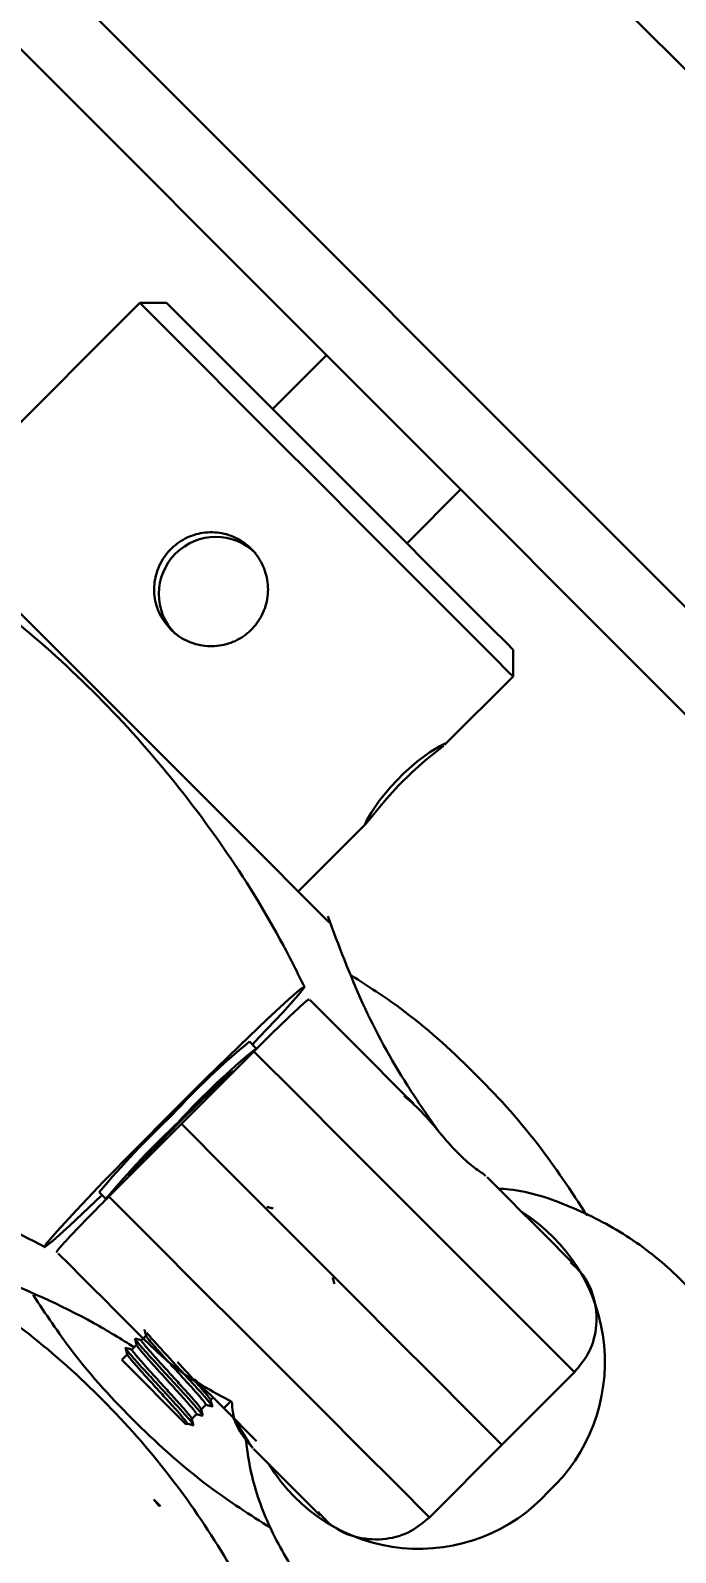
# Model space of a CAD drawing. Header units: millimetres. Extents: x 786 to 1380, y -734 to -314.
# Drawn here: x 1162.74 to 1171.24, y -470.93 to -450.9 of the extents above; entities that cross this region are included whole.
import ezdxf

# ---------------------------------------------------------------- set-up
doc = ezdxf.new("R2010")
doc.units = ezdxf.units.MM
doc.header["$PDSIZE"] = -1
doc.layers.add('粗实线层', color=7, linetype='Continuous', lineweight=15)
doc.dimstyles.new('ISO-25', dxfattribs={"dimtxt": 2.5, "dimasz": 2.5, "dimexe": 1.25, "dimexo": 0.625, "dimtad": 1, "dimtxsty": 'Standard', "dimcen": 2.5, "dimadec": 0, "dimazin": 0, "dimtfac": 1, "dimtmove": 0, "dimatfit": 3, "dimfxl": 1, "dimarcsym": 0})

# ---------------------------------------------------------------- blocks, each defined once
blk = doc.blocks.new('*D130')
at = {"color": 0, "lineweight": -2, "transparency": 16777216}
for p, q in [((1145.915, -458.612), (1145.915, -342.532)), ((1246.277, -506.307), (1246.277, -342.532)), ((1149.995, -344.532), (1242.197, -344.532))]:
    blk.add_line(p, q, dxfattribs=at)
at = {"color": 0, "transparency": 16777216}
for points in [[(1149.995, -343.852), (1149.995, -345.212), (1145.915, -344.532)], [(1242.197, -343.852), (1242.197, -345.212), (1246.277, -344.532)]]:
    blk.add_solid(points, dxfattribs=at)
at = {"layer": 'Defpoints', "color": 0, "transparency": 16777216}
for p in [(1246.277, -344.532), (1145.915, -458.612), (1246.277, -506.307)]:
    blk.add_point(p, dxfattribs=at)
at = {"color": 0, "transparency": 16777216, "insert": (1196.096, -340.966), "char_height": 3.5, "attachment_point": 5}
blk.add_mtext('200,72', dxfattribs=at)

msp = doc.modelspace()

# ---------------------------------------------------------------- linework, layer by layer
at = {"layer": '粗实线层', "color": 7, "linetype": 'Continuous', "lineweight": 30}
for p, q in [((1156.9151, -445.4542), (1173.1786, -461.7177)), ((1177.098, -457.1518), (1166.4308, -446.4846)), ((1162.9255, -450.0504), (1173.8857, -461.0106)), ((1164.1807, -454.4875), (1161.3522, -457.316)), ((1164.5342, -454.4875), (1164.1807, -454.4875)), ((1166.6379, -455.177), (1165.9308, -455.8841)), ((1167.6985, -457.6518), (1168.4056, -456.9447)), ((1169.0951, -459.4019), (1169.0951, -459.0484)), ((1168.1935, -460.3035), (1169.0951, -459.4019)), ((1168.2089, -460.2836), (1168.1921, -460.302)), ((1166.2666, -462.2303), (1167.1663, -461.3306)), ((1165.7141, -464.2941), (1165.6257, -464.2057)), ((1165.6838, -464.334), (1164.729, -465.2889)), ((1165.4007, -464.6171), (1165.3917, -464.6081)), ((1164.729, -465.2889), (1163.7741, -466.2437)), ((1164.0482, -465.9516), (1164.0572, -465.9606)), ((1163.6458, -466.1856), (1163.7342, -466.274)), ((1164.2636, -468.0717), (1164.2018, -468.1335)), ((1164.1399, -468.1955), (1164.0781, -468.2572)), ((1164.0161, -468.3192), (1163.9432, -468.3922)), ((1164.9024, -468.6442), (1165.2869, -469.0288)), ((1168.9488, -469.5087), (1169.9036, -468.5539)), ((1165.113, -468.9193), (1165.1452, -468.8871)), ((1164.8655, -469.1669), (1164.9273, -469.1051)), ((1164.9893, -469.0431), (1165.051, -468.9814)), ((1165.2869, -469.0288), (1165.3652, -468.9504)), ((1165.2869, -469.0288), (1165.7182, -469.4601)), ((1164.7917, -469.2407), (1164.8035, -469.2288)), ((1165.4155, -469.1574), (1165.6157, -469.4783)), ((1165.6157, -469.4783), (1165.6677, -469.5513)), ((1168.9488, -469.5087), (1167.994, -470.4635))]:
    msp.add_line(p, q, dxfattribs=at)
at = {"layer": '粗实线层', "color": 7, "linetype": 'Continuous', "lineweight": 30, "flags": 128}
for points in [[(1164.1807, -454.4875), (1164.2019, -454.5088), (1164.342, -454.6489), (1164.6059, -454.9127), (1164.9793, -455.2861), (1165.4421, -455.7489), (1165.9694, -456.2762), (1166.5327, -456.8395)], [(1169.0951, -459.0484), (1169.0942, -459.0475), (1169.0133, -458.9666), (1168.8045, -458.7579), (1168.4802, -458.4335), (1168.059, -458.0123), (1167.5655, -457.5188), (1167.0284, -456.9817), (1166.4788, -456.4321), (1165.9488, -455.9021), (1165.4691, -455.4224), (1165.0676, -455.0209), (1164.7676, -454.7209), (1164.5866, -454.5399), (1164.5342, -454.4875)], [(1166.5327, -456.8395), (1167.1017, -457.4085), (1167.6456, -457.9525), (1168.1353, -458.4421), (1168.5442, -458.8511), (1168.8504, -459.1572), (1169.0372, -459.3441), (1169.0951, -459.4019)], [(1166.6768, -462.6405), (1166.6519, -462.6156), (1166.5115, -462.4753), (1166.2531, -462.2168), (1165.8878, -461.8515), (1165.4316, -461.3954), (1164.9046, -460.8684), (1164.3298, -460.2935), (1163.7321, -459.6958), (1163.1379, -459.1016), (1162.573, -458.5367), (1162.0621, -458.0259), (1161.6277, -457.5914), (1161.2885, -457.2522), (1161.0596, -457.0233), (1160.9508, -456.9145), (1160.9421, -456.9058)], [(1168.1811, -460.314), (1168.0883, -460.3885), (1167.9434, -460.5056), (1167.7672, -460.6599), (1167.5883, -460.8349), (1167.4284, -461.0102), (1167.2976, -461.1678), (1167.2038, -461.2859), (1167.1546, -461.3418), (1167.1483, -461.3442), (1167.1638, -461.3016), (1167.2252, -461.1956), (1167.3321, -461.0405), (1167.4804, -460.8583), (1167.6544, -460.6785), (1167.8337, -460.5225), (1167.9997, -460.4002), (1168.1301, -460.3186), (1168.2008, -460.2841), (1168.2089, -460.2836), (1168.2089, -460.2836)], [(1164.5895, -465.1494), (1165.054, -464.6884), (1165.4875, -464.265), (1165.8577, -463.9106), (1166.1374, -463.6515), (1166.3057, -463.5069), (1166.3501, -463.4876), (1166.2674, -463.595), (1166.0637, -463.8211), (1165.7541, -464.1491), (1165.6635, -464.2435)], [(1167.7885, -465.0245), (1167.624, -464.86), (1167.4575, -464.6936), (1167.2892, -464.5252), (1167.119, -464.3551), (1166.9471, -464.1832), (1166.7736, -464.0096), (1166.5984, -463.8344), (1166.4217, -463.6578)], [(1169.9036, -468.5539), (1169.4686, -468.1188), (1169.0027, -467.6529), (1168.5081, -467.1583), (1167.9869, -466.6371), (1167.4414, -466.0917), (1166.8741, -465.5243), (1166.2873, -464.9376), (1165.6838, -464.334)], [(1164.7055, -465.2654), (1164.9708, -465.003), (1165.1985, -464.7834), (1165.354, -464.64), (1165.4136, -464.5946), (1165.4001, -464.6165)], [(1163.6836, -466.2234), (1163.5892, -466.314), (1163.2612, -466.6236), (1163.0351, -466.8273), (1162.9277, -466.9101), (1162.947, -466.8656), (1163.0916, -466.6973), (1163.3507, -466.4177), (1163.7051, -466.0474), (1164.1285, -465.6139), (1164.5895, -465.1494)], [(1164.0566, -465.96), (1164.0347, -465.9735), (1164.0801, -465.9139), (1164.2235, -465.7584), (1164.4431, -465.5307), (1164.7055, -465.2654)], [(1168.9488, -469.5087), (1168.5137, -469.0736), (1168.0479, -468.6078), (1167.5533, -468.1132), (1167.0321, -467.592), (1166.4866, -467.0465), (1165.9192, -466.4792), (1165.3325, -465.8924), (1164.729, -465.2889)], [(1164.729, -465.2889), (1165.3325, -465.8924), (1165.9192, -466.4792), (1166.4866, -467.0465), (1167.0321, -467.592), (1167.5533, -468.1132), (1168.0479, -468.6078), (1168.5137, -469.0736), (1168.9488, -469.5087)], [(1169.8842, -467.1203), (1169.7529, -466.9889), (1169.6185, -466.8545), (1169.4812, -466.7172), (1169.341, -466.577), (1169.198, -466.434), (1169.0522, -466.2882), (1168.9037, -466.1398), (1168.7526, -465.9887)], [(1167.994, -470.4635), (1167.5589, -470.0285), (1167.093, -469.5626), (1166.5984, -469.068), (1166.0772, -468.5468), (1165.5318, -468.0013), (1164.9644, -467.434), (1164.3777, -466.8472), (1163.7741, -466.2437)], [(1163.1087, -466.9925), (1163.2601, -467.1439), (1163.4103, -467.2941), (1163.5594, -467.4432), (1163.7073, -467.5911), (1163.854, -467.7378), (1163.9993, -467.8831), (1164.1434, -468.0271), (1164.286, -468.1698)], [(1163.9432, -468.3922), (1163.9524, -468.4014), (1164.0176, -468.4666), (1164.1361, -468.5851), (1164.2898, -468.7388), (1164.4553, -468.9043), (1164.6075, -469.0565), (1164.7231, -469.1721), (1164.7845, -469.2335), (1164.7917, -469.2407)], [(1165.677, -469.5608), (1165.7932, -469.677), (1165.9077, -469.7915), (1166.0205, -469.9042), (1166.1314, -470.0152), (1166.2406, -470.1244), (1166.348, -470.2318), (1166.4535, -470.3373), (1166.5572, -470.4409)], [(1164.4547, -470.318), (1164.4402, -470.3034), (1164.3669, -470.2301)]]:
    msp.add_lwpolyline(points, dxfattribs=at)
at = {"layer": '粗实线层', "color": 7, "linetype": 'Continuous', "lineweight": 30}
for centre, radius, start, end in [((1165.1817, -458.317), 0.75, 45.3781, 224.6221), ((1171.7324, -471.669), 9.6433, 129.29138, 137.61988), ((1171.8208, -471.7573), 9.6433, 129.29138, 137.61988), ((1172.7258, -473.8242), 11.8656, 133.16095, 139.92756), ((1172.8136, -473.912), 11.8649, 133.16074, 139.92777), ((1167.9756, -468.4208), 2.3289, 313.00435, 57.99676), ((1167.8578, -468.5681), 2.3091, 211.36005, 317.63897)]:
    msp.add_arc(centre, radius, start, end, dxfattribs=at)
for points, knots in [([(1166.3492, -463.4856), (1166.2583, -463.3032), (1165.9401, -462.6645), (1165.2906, -461.6249), (1164.3596, -460.4144), (1163.3083, -459.3134), (1162.1533, -458.3368), (1160.9621, -457.5087), (1160.1228, -457.0768), (1159.7291, -456.8742)], [0, 0, 0, 0, 0.0641841, 0.2246632, 0.3849908, 0.5444277, 0.7029904, 0.8606941, 1, 1, 1, 1]), ([(1164.5881, -458.7841), (1164.5351, -458.7196), (1164.429, -458.5906), (1164.3619, -458.3453), (1164.3738, -458.0927), (1164.4708, -457.8553), (1164.6398, -457.6637), (1164.8593, -457.5388), (1165.1066, -457.4915), (1165.3579, -457.5281), (1165.5386, -457.6238), (1165.6884, -457.7555), (1165.8057, -457.9199), (1165.8776, -458.1633), (1165.8665, -458.4186), (1165.771, -458.657), (1165.6021, -458.8489), (1165.3819, -458.9729), (1165.1328, -459.0187), (1164.8803, -458.9798), (1164.6973, -458.885), (1164.6116, -458.8058), (1164.5881, -458.7841)], [0, 0, 0, 0, 0.0528441, 0.10566, 0.1592169, 0.2133368, 0.2666291, 0.3189858, 0.3717583, 0.4256393, 0.4796162, 0.4999995, 0.5528446, 0.6056597, 0.6592165, 0.7133359, 0.7666283, 0.8189856, 0.871759, 0.9256398, 0.9796165, 1, 1, 1, 1]), ([(1156.3122, -460.2947), (1156.4035, -460.4778), (1156.722, -461.1171), (1157.3718, -462.1574), (1158.3029, -463.3679), (1159.3542, -464.4689), (1160.5091, -465.4455), (1161.7008, -466.2739), (1162.5405, -466.7059), (1162.9345, -466.9087)], [0, 0, 0, 0, 0.0643979, 0.2248175, 0.3850844, 0.544462, 0.7029653, 0.8606102, 1, 1, 1, 1]), ([(1168.1174, -465.3897), (1167.9774, -465.1896), (1167.6014, -464.652), (1167.0896, -463.7107), (1166.7997, -462.9404), (1166.6549, -462.5556)], [0, 0, 0, 0, 0.2289094, 0.6148525, 1, 1, 1, 1]), ([(1170.0714, -466.4946), (1169.861, -466.1741), (1169.4191, -465.5008), (1168.5812, -464.5876), (1167.7549, -463.8416), (1167.1847, -463.4741), (1166.9689, -463.3351)], [0, 0, 0, 0, 0.2582417, 0.5424767, 0.826857, 1, 1, 1, 1]), ([(1165.6838, -464.334), (1165.7596, -464.2586), (1165.9111, -464.1079), (1166.1169, -463.9085), (1166.2808, -463.7541), (1166.393, -463.654), (1166.4044, -463.6517), (1166.4102, -463.6505)], [0, 0, 0, 0, 0.191062, 0.3819402, 0.5778279, 0.7859185, 1, 1, 1, 1]), ([(1168.7295, -465.9763), (1168.7286, -465.9716), (1168.7257, -465.956), (1168.6076, -465.8862), (1168.4758, -465.7753), (1168.3231, -465.6257), (1168.1603, -465.4449), (1167.9268, -465.1528), (1167.7499, -464.9966), (1167.6609, -464.9181)], [0, 0, 0, 0, 0.0720603, 0.238863, 0.4218564, 0.4524155, 0.6343351, 0.816055, 1, 1, 1, 1]), ([(1163.7741, -466.2437), (1163.6987, -466.3195), (1163.5479, -466.4711), (1163.3489, -466.6765), (1163.1928, -466.842), (1163.0984, -466.9488), (1163.0784, -466.9783), (1163.0908, -466.9708), (1163.0914, -466.9704)], [0, 0, 0, 0, 0.1876618, 0.3751472, 0.5675483, 0.771938, 0.9901773, 1, 1, 1, 1]), ([(1172.1868, -471.7963), (1172.2391, -471.6974), (1172.3601, -471.4686), (1172.4882, -471.0698), (1172.5776, -470.5651), (1172.5804, -469.9583), (1172.4643, -469.2787), (1172.2063, -468.5712), (1171.8024, -467.8839), (1171.2615, -467.2617), (1170.6042, -466.7378), (1169.8559, -466.3612), (1169.2762, -466.163), (1168.9494, -466.1411), (1168.9019, -466.1379)], [0, 0, 0, 0, 0.0384161, 0.08889, 0.1546145, 0.2352156, 0.3279754, 0.42912, 0.535736, 0.6457696, 0.7576644, 0.8698615, 0.9810643, 1, 1, 1, 1]), ([(1165.935, -466.4003), (1165.922, -466.3968), (1165.8948, -466.3896), (1165.8676, -466.3823), (1165.8534, -466.3785)], [0, 0, 0, 0, 0.4792464, 1, 1, 1, 1]), ([(1166.0259, -472.4521), (1165.9569, -472.2843), (1165.7294, -471.7309), (1165.227, -470.8193), (1164.4795, -469.7594), (1163.5978, -468.7887), (1162.6076, -467.9306), (1161.5328, -467.2091), (1160.6844, -466.7682), (1160.2043, -466.5746), (1160.1102, -466.5366)], [0, 0, 0, 0, 0.0645936, 0.2130421, 0.3632868, 0.5143495, 0.6653304, 0.8154164, 0.9638304, 1, 1, 1, 1]), ([(1162.2117, -467.2749), (1162.6748, -467.4699), (1163.3294, -467.7453), (1163.933, -468.1171), (1164.1095, -468.2259)], [0, 0, 0, 0, 0.7076383, 1, 1, 1, 1]), ([(1166.7431, -467.3914), (1166.7393, -467.3772), (1166.7318, -467.3489), (1166.7242, -467.3205), (1166.7205, -467.3064)], [0, 0, 0, 0, 0.5000918, 1, 1, 1, 1]), ([(1169.8514, -467.1101), (1169.9103, -467.1632), (1170.0609, -467.299), (1170.1861, -467.6097), (1170.2081, -467.974), (1170.1081, -468.3093), (1169.968, -468.4769), (1169.9036, -468.5539)], [0, 0, 0, 0, 0.1499651, 0.3840777, 0.6103513, 0.8210767, 1, 1, 1, 1]), ([(1162.7777, -467.5376), (1162.9428, -467.7874), (1163.3406, -468.3891), (1164.1247, -469.238), (1165.0038, -470.0269), (1165.6325, -470.4294), (1165.906, -470.6045)], [0, 0, 0, 0, 0.2038689, 0.4911648, 0.7786079, 1, 1, 1, 1]), ([(1165.3933, -468.9455), (1165.1299, -468.8037), (1164.6971, -468.5708), (1164.347, -468.2278), (1164.21, -468.0936)], [0, 0, 0, 0, 0.608616, 1, 1, 1, 1]), ([(1164.2419, -467.9903), (1164.2456, -468.0044), (1164.2531, -468.0326), (1164.2607, -468.0608), (1164.2644, -468.0749)], [0, 0, 0, 0, 0.4979151, 1, 1, 1, 1]), ([(1164.2674, -468.0775), (1164.2667, -468.0775), (1164.2616, -468.0775), (1164.2983, -468.1238), (1164.3757, -468.2145), (1164.4912, -468.3433), (1164.6253, -468.4906), (1164.7634, -468.642), (1164.8892, -468.7811), (1164.9864, -468.8916), (1165.0464, -468.9644), (1165.0479, -468.9743), (1165.0486, -468.9789)], [0, 0, 0, 0, 0.0168374, 0.1274979, 0.2381575, 0.348819, 0.4594811, 0.5701424, 0.6808028, 0.7914638, 0.9021243, 1, 1, 1, 1]), ([(1164.2745, -468.0362), (1164.2989, -468.065), (1164.3476, -468.1226), (1164.4742, -468.2626), (1164.6224, -468.4241), (1164.7793, -468.5943), (1164.925, -468.7532), (1165.0439, -468.8855), (1165.1169, -468.9717), (1165.1449, -469.0099), (1165.1299, -469.0005), (1165.1266, -468.9985)], [0, 0, 0, 0, 0.1209266, 0.241711, 0.3623823, 0.4829892, 0.6035932, 0.7242459, 0.8450065, 0.9659174, 1, 1, 1, 1]), ([(1164.0024, -468.2397), (1163.9993, -468.2377), (1163.9838, -468.2277), (1164.0096, -468.2634), (1164.0796, -468.3467), (1164.1968, -468.4773), (1164.3416, -468.6354), (1164.4983, -468.8054), (1164.6478, -468.9682), (1164.7739, -469.1076), (1164.8575, -469.2045), (1164.8947, -469.2524), (1164.8827, -469.2467), (1164.8791, -469.245)], [0, 0, 0, 0, 0.0251753, 0.1285994, 0.2321426, 0.3357389, 0.4392089, 0.5425825, 0.6459097, 0.7492366, 0.8526106, 0.9560799, 1, 1, 1, 1]), ([(1163.9941, -468.2368), (1163.9979, -468.251), (1164.0055, -468.2793), (1164.013, -468.3077), (1164.0168, -468.3218)], [0, 0, 0, 0, 0.5000869, 1, 1, 1, 1]), ([(1164.0789, -468.2564), (1164.0657, -468.2529), (1164.0384, -468.2456), (1164.011, -468.2383), (1163.9968, -468.2345)], [0, 0, 0, 0, 0.48178476, 1, 1, 1, 1]), ([(1164.0841, -468.2632), (1164.0818, -468.263), (1164.0746, -468.2624), (1164.1041, -468.2998), (1164.1556, -468.3615), (1164.2286, -468.4448), (1164.3519, -468.5813), (1164.4895, -468.7322), (1164.6248, -468.8808), (1164.7426, -469.0118), (1164.8257, -469.1083), (1164.8674, -469.1612), (1164.861, -469.1615), (1164.8587, -469.1616)], [0, 0, 0, 0, 0.0514275, 0.1589161, 0.1915177, 0.2990053, 0.4064942, 0.5139832, 0.621473, 0.7289618, 0.8364523, 0.9439405, 1, 1, 1, 1]), ([(1164.1178, -468.1127), (1164.1215, -468.1268), (1164.1291, -468.1552), (1164.1367, -468.1835), (1164.1404, -468.1977)], [0, 0, 0, 0, 0.5000731, 1, 1, 1, 1]), ([(1164.2026, -468.1327), (1164.1895, -468.1292), (1164.1622, -468.1219), (1164.1349, -468.1146), (1164.1207, -468.1108)], [0, 0, 0, 0, 0.4815919, 1, 1, 1, 1]), ([(1164.1246, -468.1199), (1164.1236, -468.1208), (1164.1202, -468.1239), (1164.1716, -468.1861), (1164.2699, -468.2976), (1164.406, -468.447), (1164.5601, -468.6144), (1164.7148, -468.7825), (1164.8527, -468.9336), (1164.9532, -469.0475), (1165.0067, -469.1118), (1165.0048, -469.1162), (1165.0043, -469.1176)], [0, 0, 0, 0, 0.0497438, 0.1623479, 0.2749381, 0.3875665, 0.5002848, 0.6131413, 0.7260122, 0.8387421, 0.9513782, 1, 1, 1, 1]), ([(1164.146, -468.2027), (1164.1461, -468.2055), (1164.1464, -468.2129), (1164.1988, -468.2767), (1164.2907, -468.3818), (1164.4145, -468.5189), (1164.552, -468.6697), (1164.6873, -468.8183), (1164.8051, -468.9493), (1164.8882, -469.0458), (1164.9299, -469.0987), (1164.9235, -469.099), (1164.9213, -469.0991)], [0, 0, 0, 0, 0.0675972, 0.1737704, 0.2836208, 0.3934709, 0.5033185, 0.613166, 0.7230149, 0.8328659, 0.9427146, 1, 1, 1, 1]), ([(1164.2079, -468.1395), (1164.2055, -468.1393), (1164.1983, -468.1386), (1164.2278, -468.176), (1164.2794, -468.2378), (1164.3524, -468.321), (1164.4756, -468.4575), (1164.6133, -468.6085), (1164.7485, -468.757), (1164.8665, -468.8883), (1164.9485, -468.9836), (1164.989, -469.0341), (1164.9848, -469.0355), (1164.984, -469.0358)], [0, 0, 0, 0, 0.0529691, 0.1636824, 0.1972629, 0.3079752, 0.4186855, 0.5293985, 0.6401136, 0.7508266, 0.8615387, 0.9722518, 1, 1, 1, 1]), ([(1164.0211, -468.3258), (1164.0201, -468.3259), (1164.0151, -468.3264), (1164.0431, -468.3612), (1164.0943, -468.4226), (1164.1675, -468.506), (1164.2907, -468.6425), (1164.4283, -468.7934), (1164.5636, -468.9421), (1164.6812, -469.073), (1164.7648, -469.1699), (1164.8075, -469.2244), (1164.7998, -469.2241), (1164.7967, -469.224)], [0, 0, 0, 0, 0.0268423, 0.1352799, 0.1681658, 0.2766027, 0.3850403, 0.4934798, 0.6019178, 0.7103558, 0.8187925, 0.9272306, 1, 1, 1, 1]), ([(1164.6776, -468.4195), (1164.6972, -468.4411), (1164.7618, -468.512), (1164.8724, -468.6335), (1164.9902, -468.7645), (1165.0725, -468.8602), (1165.1131, -468.911), (1165.1085, -468.9122), (1165.1074, -468.9125)], [0, 0, 0, 0, 0.09222365, 0.30286137, 0.51349389, 0.72412427, 0.93475642, 1, 1, 1, 1]), ([(1164.9265, -469.1059), (1164.9399, -469.1095), (1164.9675, -469.1168), (1164.9951, -469.1242), (1165.0093, -469.1279)], [0, 0, 0, 0, 0.486384, 1, 1, 1, 1]), ([(1165.0111, -469.1248), (1165.0073, -469.1106), (1164.9997, -469.0823), (1164.9922, -469.0539), (1164.9884, -469.0398)], [0, 0, 0, 0, 0.5000854, 1, 1, 1, 1]), ([(1165.0502, -468.9821), (1165.0635, -468.9857), (1165.091, -468.993), (1165.1185, -469.0003), (1165.1326, -469.0041)], [0, 0, 0, 0, 0.4843587, 1, 1, 1, 1]), ([(1165.1351, -469.002), (1165.1313, -468.9879), (1165.1237, -468.9596), (1165.1162, -468.9312), (1165.1124, -468.9171)], [0, 0, 0, 0, 0.5000757, 1, 1, 1, 1]), ([(1165.6677, -469.5513), (1165.5519, -469.4153), (1165.4129, -469.252), (1165.396, -468.9894), (1165.3932, -468.9455)], [0, 0, 0, 0, 0.8329959, 1, 1, 1, 1]), ([(1164.8029, -469.2295), (1164.8165, -469.2332), (1164.8443, -469.2406), (1164.8722, -469.248), (1164.8863, -469.2518)], [0, 0, 0, 0, 0.49150657, 1, 1, 1, 1]), ([(1164.887, -469.2477), (1164.8832, -469.2335), (1164.8757, -469.2053), (1164.8682, -469.177), (1164.8644, -469.1629)], [0, 0, 0, 0, 0.5000383, 1, 1, 1, 1]), ([(1165.5723, -469.4088), (1165.5958, -469.5812), (1165.6534, -470.0051), (1165.904, -470.6552), (1166.3039, -471.3431), (1166.8458, -471.9659), (1167.5032, -472.4869), (1168.2499, -472.8745), (1169.014, -473.0948), (1169.7328, -473.1544), (1170.3319, -473.0942), (1170.7997, -472.957), (1171.0832, -472.8385), (1171.2114, -472.7601), (1171.2347, -472.7459)], [0, 0, 0, 0, 0.0688817, 0.1693433, 0.2752393, 0.38453, 0.4956691, 0.6071086, 0.7175606, 0.8103612, 0.8912262, 0.9501754, 0.9909494, 1, 1, 1, 1]), ([(1164.4363, -470.3226), (1164.4372, -470.3216), (1164.4402, -470.3183), (1164.4075, -470.2778), (1164.3745, -470.2391), (1164.3669, -470.2301)], [0, 0, 0, 0, 0.25131946, 0.82577708, 1, 1, 1, 1]), ([(1166.5301, -470.3916), (1166.5893, -470.4577), (1166.7309, -470.616), (1167.0495, -470.7464), (1167.4142, -470.7679), (1167.7493, -470.6681), (1167.917, -470.5279), (1167.994, -470.4635)], [0, 0, 0, 0, 0.1649361, 0.3949258, 0.6172124, 0.8242281, 1, 1, 1, 1])]:
    msp.add_open_spline(points, degree=3, knots=knots, dxfattribs=at)

# ---------------------------------------------------------------- dimensions: what is measured, and where the dimension line sits
dim = msp.add_linear_dim(base=(1246.2771, -344.5321), p1=(1145.9154, -458.6119), p2=(1246.2771, -506.3068), dimstyle='ISO-25', override={"dimtxt": 3.5, "dimasz": 4.08, "dimexe": 2, "dimexo": 0, "dimgap": 1.524, "dimtih": 1, "dimtoh": 1, "dimlfac": 2, "dimzin": 0, "dimadec": 2, "dimtzin": 0})
dim.commit()
dim.dimension.update_dxf_attribs({"geometry": '*D130', "text_midpoint": (1196.0962, -340.9664)})

doc.saveas('drawing.dxf')
